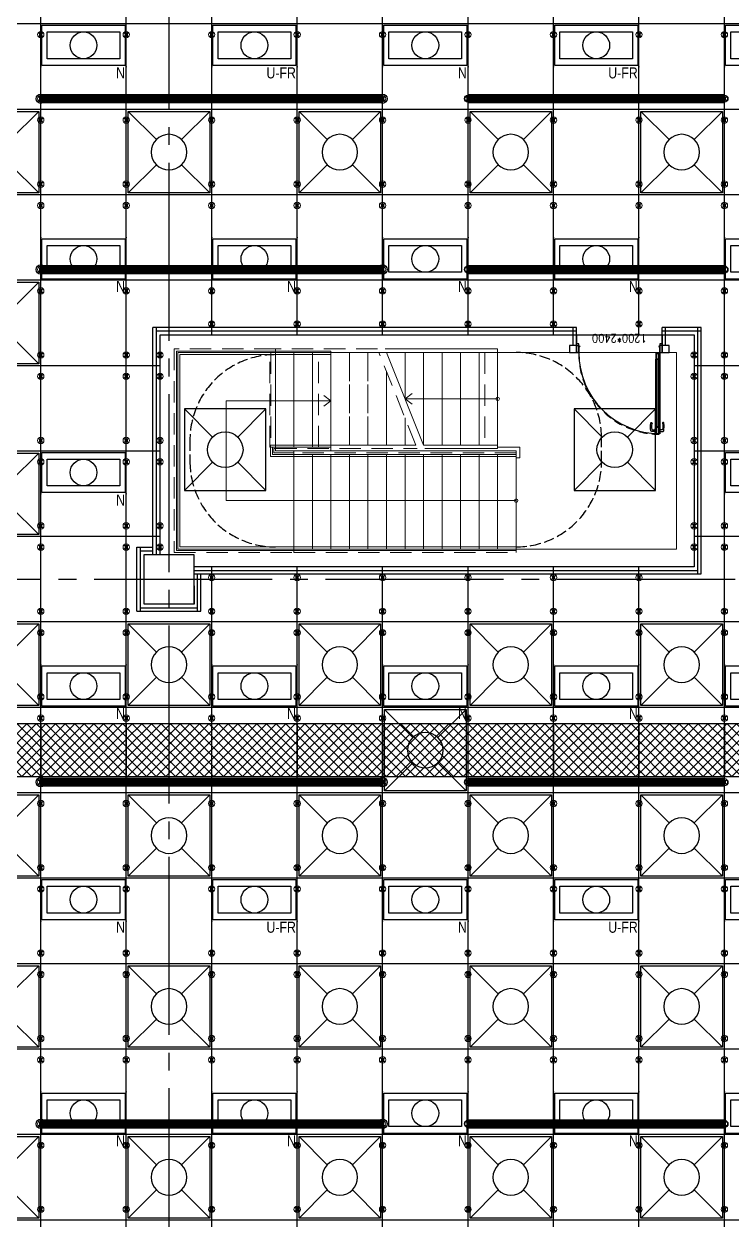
# Model space of a CAD drawing. Extents: x -17313 to 41501, y -1010 to 11880.
# Drawn here: x 15756 to 16751, y 3600 to 5280 of the extents above; entities that cross this region are included whole.
import ezdxf
from ezdxf.enums import TextEntityAlignment as Align

# ---------------------------------------------------------------- set-up
doc = ezdxf.new("R2010")
doc.units = 0
doc.header["$LTSCALE"] = 100
for name, pattern in [('188K-SM-03-F10-ARCH-PA-Y2257103$0$HIDDEN2', [0.1875, 0.125, -0.0625]), ('X-S-FAB-L10$0$COL-CEN-LIN', [3.25, 2.5, -0.25, 0.25, -0.25]), ('X-S-FAB-L10$0$HIDDEN', [0.4, 0.3, -0.1]), ('X-S-FAB-L10$0$JJP_虛線(退縮線、投影線、地下室範圍、非屬本工程、圖面分區)', [0.45, 0.3, -0.15]), ('X-S-FAB-L10$0$虛線', [0.846667, 0.423333, -0.423333])]:
    doc.linetypes.add(name, pattern=pattern)
for name, color, linetype in [('0-xref', 8, 'Continuous'), ('188K-SM-03-F10-ARCH-CEIL-Y2257103$0$K-CEIL-4.2', 8, 'Continuous'), ('188K-SM-03-F10-ARCH-CEIL-Y2257103$0$K-CEIL-4.2-AREA', 8, 'Continuous'), ('188K-SM-03-F10-ARCH-PA-Y2257103$0$K-P1S-4.2-單抗', 53, 'Continuous'), ('188K-SM-03-F10-ARCH-PA-Y2257103$0$K-岩棉 2hr 7.5-單抗', 53, 'Continuous'), ('188K-SM-03-F10-ARCH-PA-Y2257103$0$非YK-K-防火門', 53, 'Continuous'), ('188K-SM-06-F10-ELEC-LIGHT-Y2257103$0$E-LIGHT(W)-N', 253, 'Continuous'), ('188K-SM-06-F10-ELEC-LIGHT-Y2257103$0$E-LIGHT(W)-U FR', 253, 'Continuous'), ('188K-SM-06-F10-HVAC-FFU-Y2257103$0$AC-FFU-HEPA', 254, 'Continuous'), ('188K-SM-06-F10-HVAC-FFU-Y2257103$0$AC-FFU-ULPA', 254, 'Continuous'), ('188K-SM-07-F15-ARCH-CATW-Y2257103$0$K-安全母索', 6, 'Continuous'), ('188K-SM-07-F15-ARCH-CATW-Y2257103$0$K-貓道板-主走道', 171, 'Continuous'), ('X-S-FAB-L10$0$0-DIM-TXT', 8, 'Continuous'), ('X-S-FAB-L10$0$A-STRS', 8, 'Continuous'), ('X-S-FAB-L10$0$A-WALL-IN', 8, 'Continuous'), ('X-S-FAB-L10$0$BLOCK', 8, 'Continuous'), ('X-S-FAB-L10$0$CCL', 8, 'X-S-FAB-L10$0$COL-CEN-LIN'), ('X-S-FAB-L10$0$COL-S', 8, 'Continuous'), ('X-S-FAB-L10$0$DW_Frame', 8, 'Continuous'), ('X-S-FAB-L10$0$HID', 8, 'X-S-FAB-L10$0$HIDDEN'), ('X-S-FAB-L10$0$S-SLAB-SHOW', 8, 'Continuous')]:
    doc.layers.add(name, color=color, linetype=linetype)
doc.layers.add('188K-SM-03-F10-ARCH-CEIL-Y2257103$0$K-吊點-標準', color=8, linetype='Continuous', lineweight=9)
doc.layers.add('188K-SM-06-F10-ELEC-LIGHT-Y2257103$0$Defpoints-CAS', color=253, linetype='Continuous', plot=False)
doc.styles.add('188K-SM-03-F10-ARCH-PA-Y2257103$0$Standard', font='txt.shx', dxfattribs={"bigfont": 'chineset.shx'})
doc.styles.add('188K-SM-06-F10-ELEC-LIGHT-Y2257103$0$Standard', font='arial.ttf')
doc.styles.add('X-S-FAB-L10$0$CHINA', font='simplex.shx', dxfattribs={"width": 0.75, "bigfont": 'chineset.shx'})
doc.styles.add('X-S-FAB-L10$0$Standard', font='', dxfattribs={"width": 0.8})
doc.styles.add('X-S-FAB-L10$0$TG_NOTE_TEXT', font='simplex.shx', dxfattribs={"width": 0.75, "bigfont": 'chineset.shx'})
doc.styles.get('X-S-FAB-L10$0$Standard').set_extended_font_data('Microsoft JhengHei')

# ---------------------------------------------------------------- blocks, each defined once
blk = doc.blocks.new('X-S-FAB-L10$0$FAB2-L05')
at = {"layer": 'X-S-FAB-L10$0$CCL'}
for p, q in [((-10200, 11005), (-10200, 0)), ((-26880, 5220), (1210, 5220))]:
    blk.add_line(p, q, dxfattribs=at)
at = {"layer": 'X-S-FAB-L10$0$COL-S'}
blk.add_lwpolyline([(-10235, 5255), (-10165, 5255), (-10165, 5185), (-10235, 5185)], close=True, dxfattribs=at)
blk = doc.blocks.new('X-S-FAB-L10')
for p, q in [((16532.5, 4843.5), (16532.5, 4818.5)), ((16652.5, 4843.5), (16652.5, 4818.5))]:
    blk.add_line(p, q)
blk.add_lwpolyline([(16649.5, 4818.5), (16649.5, 4704.5), (16645.1, 4704.5), (16645.1, 4818.5)], close=True)
blk.add_arc((16649.5, 4818.5), 114, 180, 270)
at = {"layer": 'X-S-FAB-L10$0$A-STRS', "linetype": 'X-S-FAB-L10$0$JJP_虛線(退縮線、投影線、地下室範圍、非屬本工程、圖面分區)', "lineweight": 0}
for p, q in [((16109.5, 4823.5), (15967.5, 4823.5)), ((15967.5, 4823.5), (15967.5, 4537.5)), ((16252.7, 4823.5), (16109.5, 4823.5)), ((16109.5, 4823.5), (16109.5, 4818.5)), ((16109.5, 4818.5), (16109.5, 4823.5)), ((15972.5, 4542.5), (15972.5, 4818.5)), ((15972.5, 4818.5), (16109.5, 4818.5)), ((15972.5, 4818.5), (15972.5, 4542.5)), ((16109.5, 4818.5), (15972.5, 4818.5)), ((16101.7, 4685.5), (16101.7, 4815.5)), ((16103, 4818.5), (16103, 4688.5)), ((16109.5, 4818.5), (16254.7, 4818.5)), ((16109.5, 4688.5), (16109.5, 4818.5)), ((16109.5, 4688.5), (16109.5, 4818.5)), ((16109.5, 4688.5), (16109.5, 4818.5)), ((16135.5, 4818.5), (16109.5, 4818.5)), ((16109.5, 4818.5), (16109.5, 4688.5)), ((16109.5, 4688.5), (16109.5, 4818.5)), ((16135.5, 4688.5), (16135.5, 4818.5)), ((16161.5, 4818.5), (16135.5, 4818.5)), ((16135.5, 4818.5), (16135.5, 4688.5)), ((16135.5, 4688.5), (16135.5, 4818.5)), ((16161.5, 4688.5), (16161.5, 4818.5)), ((16187.5, 4818.5), (16161.5, 4818.5)), ((16161.5, 4818.5), (16161.5, 4688.5)), ((16161.5, 4688.5), (16161.5, 4818.5)), ((16170.1, 4685.5), (16170.1, 4815.5)), ((16187.5, 4688.5), (16187.5, 4818.5)), ((16213.5, 4818.5), (16187.5, 4818.5)), ((16187.5, 4818.5), (16187.5, 4688.5)), ((16187.5, 4688.5), (16187.5, 4818.5)), ((16213.5, 4688.5), (16213.5, 4818.5)), ((16239.5, 4818.5), (16213.5, 4818.5)), ((16213.5, 4818.5), (16213.5, 4688.5)), ((16213.5, 4688.5), (16213.5, 4818.5)), ((16239.5, 4688.5), (16239.5, 4818.5)), ((16254.7, 4818.5), (16239.5, 4818.5)), ((16239.5, 4818.5), (16239.5, 4688.5)), ((16239.5, 4688.5), (16239.5, 4818.5)), ((16306.7, 4688.5), (16254.7, 4818.5)), ((16403.5, 4818.5), (16403.5, 4688.5)), ((16265.5, 4688.5), (16265.5, 4791.6)), ((16265.5, 4791.6), (16265.5, 4688.5)), ((16265.5, 4688.5), (16265.5, 4791.6)), ((16291.5, 4688.5), (16291.5, 4726.6)), ((16291.5, 4726.6), (16291.5, 4688.5)), ((16291.5, 4688.5), (16291.5, 4726.6)), ((16109.5, 4688.5), (16102.5, 4688.5)), ((16102.5, 4688.5), (16102.5, 4672.5)), ((16102.5, 4672.5), (16102.5, 4688.5)), ((16102.5, 4688.5), (16109.5, 4688.5)), ((16306.7, 4688.5), (16109.5, 4688.5)), ((16109.5, 4688.5), (16109.5, 4683.5)), ((16109.5, 4683.5), (16109.5, 4688.5)), ((16109.5, 4688.5), (16135.5, 4688.5)), ((16135.5, 4688.5), (16161.5, 4688.5)), ((16161.5, 4688.5), (16187.5, 4688.5)), ((16187.5, 4688.5), (16213.5, 4688.5)), ((16213.5, 4688.5), (16239.5, 4688.5)), ((16239.5, 4688.5), (16265.5, 4688.5)), ((16265.5, 4688.5), (16291.5, 4688.5)), ((16291.5, 4688.5), (16306.7, 4688.5)), ((16105.5, 4685.5), (16101.7, 4685.5)), ((16102.5, 4672.5), (16135.5, 4672.5)), ((16135.5, 4672.5), (16102.5, 4672.5)), ((16107.5, 4677.5), (16107.5, 4683.5)), ((16107.5, 4683.5), (16109.5, 4683.5)), ((16135.5, 4677.5), (16107.5, 4677.5)), ((16109.5, 4683.5), (16308.7, 4683.5)), ((16135.5, 4672.5), (16135.5, 4677.5)), ((16447.5, 4677.5), (16135.5, 4677.5)), ((16135.5, 4677.5), (16135.5, 4672.5)), ((16135.5, 4545.5), (16135.5, 4675.5)), ((16135.5, 4672.5), (16447.5, 4672.5)), ((16135.5, 4672.5), (16135.5, 4542.5)), ((16135.5, 4672.5), (16135.5, 4542.5)), ((16135.5, 4672.5), (16135.5, 4542.5)), ((16135.5, 4542.5), (16135.5, 4672.5)), ((16161.5, 4672.5), (16135.5, 4672.5)), ((16135.5, 4672.5), (16135.5, 4542.5)), ((16161.5, 4672.5), (16161.5, 4542.5)), ((16161.5, 4542.5), (16161.5, 4672.5)), ((16161.5, 4672.5), (16161.5, 4542.5)), ((16187.5, 4672.5), (16161.5, 4672.5)), ((16187.5, 4672.5), (16187.5, 4542.5)), ((16187.5, 4542.5), (16187.5, 4672.5)), ((16187.5, 4672.5), (16187.5, 4542.5)), ((16213.5, 4672.5), (16187.5, 4672.5)), ((16213.5, 4672.5), (16213.5, 4542.5)), ((16213.5, 4542.5), (16213.5, 4672.5)), ((16213.5, 4672.5), (16213.5, 4542.5)), ((16239.5, 4672.5), (16213.5, 4672.5)), ((16239.5, 4672.5), (16239.5, 4542.5)), ((16239.5, 4542.5), (16239.5, 4672.5)), ((16239.5, 4672.5), (16239.5, 4542.5)), ((16265.5, 4672.5), (16239.5, 4672.5)), ((16265.5, 4672.5), (16265.5, 4542.5)), ((16265.5, 4542.5), (16265.5, 4672.5)), ((16265.5, 4672.5), (16265.5, 4542.5)), ((16291.5, 4672.5), (16265.5, 4672.5)), ((16291.5, 4672.5), (16291.5, 4542.5)), ((16291.5, 4542.5), (16291.5, 4672.5)), ((16291.5, 4672.5), (16291.5, 4542.5)), ((16317.5, 4672.5), (16291.5, 4672.5)), ((16317.5, 4672.5), (16317.5, 4542.5)), ((16317.5, 4542.5), (16317.5, 4672.5)), ((16317.5, 4672.5), (16317.5, 4542.5)), ((16343.5, 4672.5), (16317.5, 4672.5)), ((16343.5, 4672.5), (16343.5, 4542.5)), ((16343.5, 4542.5), (16343.5, 4672.5)), ((16343.5, 4672.5), (16343.5, 4542.5)), ((16369.5, 4672.5), (16343.5, 4672.5)), ((16369.5, 4672.5), (16369.5, 4542.5)), ((16369.5, 4542.5), (16369.5, 4672.5)), ((16369.5, 4672.5), (16369.5, 4542.5)), ((16395.5, 4672.5), (16369.5, 4672.5)), ((16395.5, 4672.5), (16395.5, 4542.5)), ((16395.5, 4542.5), (16395.5, 4672.5)), ((16395.5, 4672.5), (16395.5, 4542.5)), ((16421.5, 4672.5), (16395.5, 4672.5)), ((16421.5, 4672.5), (16421.5, 4542.5)), ((16421.5, 4542.5), (16421.5, 4672.5)), ((16421.5, 4672.5), (16421.5, 4542.5)), ((16447.5, 4672.5), (16421.5, 4672.5)), ((16447.5, 4672.5), (16447.5, 4677.5)), ((16447.5, 4542.5), (16447.5, 4672.5)), ((15967.5, 4537.5), (16135.5, 4537.5)), ((16135.5, 4542.5), (15972.5, 4542.5)), ((15972.5, 4542.5), (16135.5, 4542.5)), ((16135.5, 4537.5), (16135.5, 4542.5)), ((16447.5, 4542.5), (16135.5, 4542.5)), ((16135.5, 4542.5), (16135.5, 4537.5)), ((16135.5, 4542.5), (16161.5, 4542.5)), ((16135.5, 4537.5), (16447.5, 4537.5)), ((16161.5, 4542.5), (16187.5, 4542.5)), ((16187.5, 4542.5), (16213.5, 4542.5)), ((16213.5, 4542.5), (16239.5, 4542.5)), ((16239.5, 4542.5), (16265.5, 4542.5)), ((16265.5, 4542.5), (16291.5, 4542.5)), ((16291.5, 4542.5), (16317.5, 4542.5)), ((16317.5, 4542.5), (16343.5, 4542.5)), ((16343.5, 4542.5), (16369.5, 4542.5)), ((16369.5, 4542.5), (16395.5, 4542.5)), ((16395.5, 4542.5), (16421.5, 4542.5)), ((16421.5, 4542.5), (16447.5, 4542.5)), ((16447.5, 4537.5), (16447.5, 4542.5))]:
    blk.add_line(p, q, dxfattribs=at)
at = {"layer": 'X-S-FAB-L10$0$A-STRS', "lineweight": 0}
for p, q in [((16421.5, 4823.5), (16263.5, 4823.5)), ((16421.5, 4818.5), (16421.5, 4823.5)), ((15970.5, 4540.5), (15970.5, 4820.5)), ((15970.5, 4820.5), (16109.5, 4820.5)), ((16109.5, 4815.5), (15975.5, 4815.5)), ((15975.5, 4815.5), (15975.5, 4545.5)), ((15975.5, 4545.5), (15975.5, 4815.5)), ((15975.5, 4815.5), (16101.7, 4815.5)), ((15975.5, 4545.5), (15975.5, 4815.5)), ((15975.5, 4815.5), (16109.5, 4815.5)), ((16101.7, 4815.5), (16109.5, 4815.5)), ((16109.5, 4815.5), (16109.5, 4820.5)), ((16109.5, 4820.5), (16187.5, 4820.5)), ((16109.5, 4820.5), (16109.5, 4815.5)), ((16187.5, 4815.5), (16109.5, 4815.5)), ((16109.5, 4815.5), (16187.5, 4815.5)), ((16109.5, 4815.5), (16109.5, 4685.5)), ((16109.5, 4815.5), (16109.5, 4685.5)), ((16109.5, 4815.5), (16109.5, 4685.5)), ((16109.5, 4685.5), (16109.5, 4815.5)), ((16109.5, 4815.5), (16135.5, 4815.5)), ((16109.5, 4815.5), (16109.5, 4685.5)), ((16135.5, 4815.5), (16135.5, 4685.5)), ((16135.5, 4685.5), (16135.5, 4815.5)), ((16135.5, 4815.5), (16161.5, 4815.5)), ((16135.5, 4815.5), (16135.5, 4685.5)), ((16161.5, 4815.5), (16161.5, 4685.5)), ((16161.5, 4685.5), (16161.5, 4815.5)), ((16161.5, 4815.5), (16187.5, 4815.5)), ((16161.5, 4815.5), (16161.5, 4685.5)), ((16187.5, 4820.5), (16187.5, 4815.5)), ((16187.5, 4815.5), (16187.5, 4685.5)), ((16187.5, 4815.5), (16187.5, 4685.5)), ((16265.5, 4818.5), (16421.5, 4818.5)), ((16421.5, 4818.5), (16265.5, 4818.5)), ((16291.5, 4818.5), (16265.5, 4818.5)), ((16317.5, 4688.5), (16265.5, 4818.5)), ((16291.5, 4753.5), (16291.5, 4818.5)), ((16317.5, 4818.5), (16291.5, 4818.5)), ((16291.5, 4818.5), (16291.5, 4753.5)), ((16291.5, 4753.5), (16291.5, 4818.5)), ((16317.5, 4688.5), (16317.5, 4818.5)), ((16343.5, 4818.5), (16317.5, 4818.5)), ((16317.5, 4818.5), (16317.5, 4688.5)), ((16317.5, 4688.5), (16317.5, 4818.5)), ((16343.5, 4688.5), (16343.5, 4818.5)), ((16369.5, 4818.5), (16343.5, 4818.5)), ((16343.5, 4818.5), (16343.5, 4688.5)), ((16343.5, 4688.5), (16343.5, 4818.5)), ((16369.5, 4688.5), (16369.5, 4818.5)), ((16395.5, 4818.5), (16369.5, 4818.5)), ((16369.5, 4818.5), (16369.5, 4688.5)), ((16369.5, 4688.5), (16369.5, 4818.5)), ((16395.5, 4688.5), (16395.5, 4818.5)), ((16421.5, 4818.5), (16395.5, 4818.5)), ((16395.5, 4818.5), (16395.5, 4688.5)), ((16395.5, 4688.5), (16395.5, 4818.5)), ((16421.5, 4688.5), (16421.5, 4818.5)), ((16421.5, 4688.5), (16421.5, 4818.5)), ((16177.5, 4758), (16187.5, 4750.5)), ((16301.5, 4761), (16291.5, 4753.5)), ((16109.5, 4750.5), (16040.5, 4750.5)), ((16040.5, 4750.5), (16040.5, 4610.5)), ((16161.5, 4750.5), (16109.5, 4750.5)), ((16187.5, 4750.5), (16161.5, 4750.5)), ((16187.5, 4750.5), (16177.5, 4743)), ((16395.5, 4753.5), (16291.5, 4753.5)), ((16291.5, 4753.5), (16301.5, 4746)), ((16421.5, 4753.5), (16395.5, 4753.5)), ((16421.5, 4688.5), (16317.5, 4688.5)), ((16317.5, 4688.5), (16421.5, 4688.5)), ((16317.5, 4688.5), (16343.5, 4688.5)), ((16343.5, 4688.5), (16369.5, 4688.5)), ((16369.5, 4688.5), (16395.5, 4688.5)), ((16395.5, 4688.5), (16421.5, 4688.5)), ((16421.5, 4683.5), (16421.5, 4688.5)), ((16105.5, 4675.5), (16105.5, 4685.5)), ((16105.5, 4685.5), (16109.5, 4685.5)), ((16109.5, 4685.5), (16105.5, 4685.5)), ((16105.5, 4685.5), (16105.5, 4675.5)), ((16109.5, 4685.5), (16105.5, 4685.5)), ((16105.5, 4685.5), (16105.5, 4675.5)), ((16135.5, 4675.5), (16105.5, 4675.5)), ((16105.5, 4675.5), (16135.5, 4675.5)), ((16105.5, 4675.5), (16135.5, 4675.5)), ((16109.5, 4680.5), (16109.5, 4685.5)), ((16109.5, 4685.5), (16187.5, 4685.5)), ((16109.5, 4685.5), (16109.5, 4680.5)), ((16187.5, 4685.5), (16109.5, 4685.5)), ((16135.5, 4685.5), (16109.5, 4685.5)), ((16187.5, 4680.5), (16109.5, 4680.5)), ((16109.5, 4680.5), (16110.5, 4680.5)), ((16110.5, 4680.5), (16135.5, 4680.5)), ((16161.5, 4685.5), (16135.5, 4685.5)), ((16135.5, 4680.5), (16135.5, 4675.5)), ((16135.5, 4680.5), (16447.5, 4680.5)), ((16135.5, 4675.5), (16135.5, 4680.5)), ((16447.5, 4675.5), (16135.5, 4675.5)), ((16135.5, 4675.5), (16447.5, 4675.5)), ((16135.5, 4545.5), (16135.5, 4675.5)), ((16135.5, 4545.5), (16135.5, 4675.5)), ((16135.5, 4675.5), (16135.5, 4545.5)), ((16135.5, 4545.5), (16135.5, 4675.5)), ((16135.5, 4675.5), (16161.5, 4675.5)), ((16187.5, 4685.5), (16161.5, 4685.5)), ((16161.5, 4545.5), (16161.5, 4675.5)), ((16161.5, 4675.5), (16161.5, 4545.5)), ((16161.5, 4545.5), (16161.5, 4675.5)), ((16161.5, 4675.5), (16187.5, 4675.5)), ((16187.5, 4685.5), (16187.5, 4680.5)), ((16187.5, 4545.5), (16187.5, 4675.5)), ((16187.5, 4675.5), (16187.5, 4545.5)), ((16187.5, 4545.5), (16187.5, 4675.5)), ((16187.5, 4675.5), (16213.5, 4675.5)), ((16213.5, 4545.5), (16213.5, 4675.5)), ((16213.5, 4675.5), (16213.5, 4545.5)), ((16213.5, 4545.5), (16213.5, 4675.5)), ((16213.5, 4675.5), (16239.5, 4675.5)), ((16239.5, 4545.5), (16239.5, 4675.5)), ((16239.5, 4675.5), (16239.5, 4545.5)), ((16239.5, 4545.5), (16239.5, 4675.5)), ((16239.5, 4675.5), (16265.5, 4675.5)), ((16265.5, 4545.5), (16265.5, 4675.5)), ((16265.5, 4675.5), (16265.5, 4545.5)), ((16265.5, 4545.5), (16265.5, 4675.5)), ((16265.5, 4675.5), (16291.5, 4675.5)), ((16291.5, 4545.5), (16291.5, 4675.5)), ((16291.5, 4675.5), (16291.5, 4545.5)), ((16291.5, 4545.5), (16291.5, 4675.5)), ((16291.5, 4675.5), (16317.5, 4675.5)), ((16317.5, 4545.5), (16317.5, 4675.5)), ((16317.5, 4675.5), (16317.5, 4545.5)), ((16317.5, 4545.5), (16317.5, 4675.5)), ((16317.5, 4675.5), (16343.5, 4675.5)), ((16319.5, 4683.5), (16421.5, 4683.5)), ((16343.5, 4545.5), (16343.5, 4675.5)), ((16343.5, 4675.5), (16343.5, 4545.5)), ((16343.5, 4545.5), (16343.5, 4675.5)), ((16343.5, 4675.5), (16369.5, 4675.5)), ((16369.5, 4545.5), (16369.5, 4675.5)), ((16369.5, 4675.5), (16369.5, 4545.5)), ((16369.5, 4545.5), (16369.5, 4675.5)), ((16369.5, 4675.5), (16395.5, 4675.5)), ((16395.5, 4545.5), (16395.5, 4675.5)), ((16395.5, 4675.5), (16395.5, 4545.5)), ((16395.5, 4545.5), (16395.5, 4675.5)), ((16395.5, 4675.5), (16421.5, 4675.5)), ((16421.5, 4545.5), (16421.5, 4675.5)), ((16421.5, 4675.5), (16421.5, 4545.5)), ((16421.5, 4545.5), (16421.5, 4675.5)), ((16421.5, 4675.5), (16447.5, 4675.5)), ((16447.5, 4680.5), (16447.5, 4675.5)), ((16447.5, 4675.5), (16447.5, 4545.5)), ((16447.5, 4675.5), (16447.5, 4545.5)), ((16040.5, 4610.5), (16135.5, 4610.5)), ((16135.5, 4610.5), (16421.5, 4610.5)), ((16421.5, 4610.5), (16447.5, 4610.5)), ((16135.5, 4540.5), (15970.5, 4540.5)), ((15975.5, 4545.5), (16135.5, 4545.5)), ((16135.5, 4545.5), (15975.5, 4545.5)), ((16135.5, 4545.5), (15975.5, 4545.5)), ((16135.5, 4545.5), (16135.5, 4540.5)), ((16135.5, 4545.5), (16447.5, 4545.5)), ((16135.5, 4540.5), (16135.5, 4545.5)), ((16447.5, 4545.5), (16135.5, 4545.5)), ((16161.5, 4545.5), (16135.5, 4545.5)), ((16447.5, 4540.5), (16135.5, 4540.5)), ((16187.5, 4545.5), (16161.5, 4545.5)), ((16213.5, 4545.5), (16187.5, 4545.5)), ((16239.5, 4545.5), (16213.5, 4545.5)), ((16265.5, 4545.5), (16239.5, 4545.5)), ((16291.5, 4545.5), (16265.5, 4545.5)), ((16317.5, 4545.5), (16291.5, 4545.5)), ((16343.5, 4545.5), (16317.5, 4545.5)), ((16369.5, 4545.5), (16343.5, 4545.5)), ((16395.5, 4545.5), (16369.5, 4545.5)), ((16421.5, 4545.5), (16395.5, 4545.5)), ((16447.5, 4545.5), (16421.5, 4545.5)), ((16447.5, 4545.5), (16447.5, 4540.5))]:
    blk.add_line(p, q, dxfattribs=at)
at = {"layer": 'X-S-FAB-L10$0$A-STRS', "linetype": 'X-S-FAB-L10$0$虛線', "lineweight": 0}
for p, q in [((15972.5, 4818.5), (15972.5, 4542.5)), ((16103, 4818.5), (15972.5, 4818.5)), ((16109.5, 4818.5), (16103, 4818.5)), ((16254.7, 4818.5), (16109.5, 4818.5)), ((16102.5, 4672.5), (16102.5, 4688.5)), ((16102.5, 4688.5), (16103, 4688.5)), ((16103, 4688.5), (16109.5, 4688.5)), ((16109.5, 4688.5), (16306.7, 4688.5)), ((16135.5, 4672.5), (16102.5, 4672.5)), ((16447.5, 4672.5), (16135.5, 4672.5)), ((16447.5, 4542.5), (16447.5, 4672.5)), ((15972.5, 4542.5), (16135.5, 4542.5)), ((16135.5, 4542.5), (16447.5, 4542.5))]:
    blk.add_line(p, q, dxfattribs=at)
at = {"layer": 'X-S-FAB-L10$0$A-STRS', "lineweight": 0, "flags": 128}
for points in [[(16421.5, 4756, 1), (16421.5, 4751, 1)], [(16447.5, 4608, -1), (16447.5, 4613, -1)]]:
    blk.add_lwpolyline(points, format="xyb", close=True, dxfattribs=at)
at = {"layer": 'X-S-FAB-L10$0$A-WALL-IN', "lineweight": 0}
for p, q in [((15947.5, 4843.5), (15947.5, 4818.5)), ((16532.5, 4843.5), (15947.5, 4843.5)), ((16672.5, 4843.5), (16652.5, 4843.5)), ((15972.5, 4818.5), (16532.5, 4818.5)), ((16652.5, 4818.5), (16672.5, 4818.5))]:
    blk.add_line(p, q, dxfattribs=at)
at = {"layer": 'X-S-FAB-L10$0$A-WALL-IN', "lineweight": 0, "flags": 128}
for points in [[(16697.5, 4843.5), (16672.5, 4843.5)], [(16697.5, 4542.5), (16697.5, 4843.5)], [(15947.5, 4818.5), (15947.5, 4542.5)], [(15972.5, 4542.5), (15972.5, 4818.5)], [(16672.5, 4818.5), (16672.5, 4542.5)], [(15947.5, 4535), (15947.5, 4542.5)], [(16672.5, 4542.5), (15972.5, 4542.5)], [(16697.5, 4517.5), (16697.5, 4542.5)], [(15995, 4517.5), (16697.5, 4517.5)]]:
    blk.add_lwpolyline(points, dxfattribs=at)
at = {"layer": 'X-S-FAB-L10$0$COL-S'}
for p, q in [((15925, 4535), (15995, 4535)), ((15925, 4465), (15925, 4535)), ((15995, 4535), (15995, 4465)), ((15995, 4465), (15925, 4465))]:
    blk.add_line(p, q, dxfattribs=at)
at = {"layer": 'X-S-FAB-L10$0$DW_Frame'}
for points in [[(16532.5, 4818.5), (16535.5, 4818.5), (16535.5, 4830.5), (16532.5, 4830.5)], [(16652.5, 4830.5), (16649.5, 4830.5), (16649.5, 4818.5), (16652.5, 4818.5)]]:
    blk.add_lwpolyline(points, dxfattribs=at)
at = {"layer": 'X-S-FAB-L10$0$HID', "ltscale": 0.5}
for p, q in [((15989.5, 4695.5), (15989.5, 4665.5)), ((16567.5, 4665.5), (16567.5, 4698.5))]:
    blk.add_line(p, q, dxfattribs=at)
for centre, start, end in [((16109.5, 4695.5), 90, 180), ((16447.5, 4698.5), 0, 90), ((16109.5, 4665.5), 180, 270), ((16447.5, 4665.5), 270, 0)]:
    blk.add_arc(centre, 120, start, end, dxfattribs=at)
at = {"layer": 'X-S-FAB-L10$0$S-SLAB-SHOW', "lineweight": 0, "flags": 128}
blk.add_lwpolyline([(16421.5, 4685.5), (16452.5, 4685.5), (16452.5, 4670.5), (16447.5, 4670.5), (16447.5, 4542.5), (16672.5, 4542.5), (16672.5, 4818.5), (16421.5, 4818.5)], close=True, dxfattribs=at)
blk.add_lwpolyline([(16421.5, 4685.5), (16452.5, 4685.5), (16452.5, 4670.5), (16447.5, 4670.5), (16447.5, 4542.5), (16672.5, 4542.5), (16672.5, 4818.5), (16421.5, 4818.5)], close=True, dxfattribs=at)
at = {"layer": 'X-S-FAB-L10$0$BLOCK'}
blk.add_blockref('X-S-FAB-L10$0$FAB2-L05', (26160, -720), dxfattribs=at)
at = {"style": 'X-S-FAB-L10$0$TG_NOTE_TEXT', "width": 0.5, "flags": 1}
for p in [(7463.3, 9020), (18268.3, 8649), (11197.8, 4800.2), (16485.8, 4800.2), (25420.3, 2635), (13360, 320, 0), (7463.3, -33.3)]:
    blk.add_attdef('WH', text='', height=20, dxfattribs=at).set_placement(p, align=Align.BOTTOM_LEFT)
at = {"width": 0.5}
for style, p in [('X-S-FAB-L10$0$TG_NOTE_TEXT', (7585, 9020)), ('X-S-FAB-L10$0$TG_NOTE_TEXT', (18390, 8649)), ('X-S-FAB-L10$0$TG_NOTE_TEXT', (11117.5, 4813.5)), ('X-S-FAB-L10$0$TG_NOTE_TEXT', (16607.5, 4813.5)), ('X-S-FAB-L10$0$TG_NOTE_TEXT', (25350, 2635)), ('X-S-FAB-L10$0$Standard', (13129.4, 325, 0)), ('X-S-FAB-L10$0$TG_NOTE_TEXT', (7585, -20))]:
    blk.add_attdef('DESC', text='', height=10, dxfattribs=dict(at, style=style)).set_placement(p, align=Align.BOTTOM_LEFT)
for tag, style, p in [('TYPE', 'X-S-FAB-L10$0$TG_NOTE_TEXT', (7619.3, 9020)), ('NO', 'X-S-FAB-L10$0$TG_NOTE_TEXT', (7650.1, 9020)), ('TYPE', 'X-S-FAB-L10$0$TG_NOTE_TEXT', (18424.2, 8649)), ('NO', 'X-S-FAB-L10$0$TG_NOTE_TEXT', (18455, 8649)), ('NO', 'X-S-FAB-L10$0$TG_NOTE_TEXT', (11088.6, 4813.5)), ('TYPE', 'X-S-FAB-L10$0$TG_NOTE_TEXT', (11151.8, 4813.5)), ('TYPE', 'X-S-FAB-L10$0$TG_NOTE_TEXT', (16641.8, 4813.5)), ('NO', 'X-S-FAB-L10$0$TG_NOTE_TEXT', (16672.6, 4813.5)), ('NO', 'X-S-FAB-L10$0$TG_NOTE_TEXT', (25313, 2635)), ('TYPE', 'X-S-FAB-L10$0$TG_NOTE_TEXT', (25350, 2635)), ('NO', 'X-S-FAB-L10$0$Standard', (13100, 320, 0)), ('TYPE', 'X-S-FAB-L10$0$Standard', (13129.4, 320, 0)), ('TYPE', 'X-S-FAB-L10$0$TG_NOTE_TEXT', (7619.3, -20)), ('NO', 'X-S-FAB-L10$0$TG_NOTE_TEXT', (7650.1, -20))]:
    blk.add_attdef(tag, text='', height=10, dxfattribs=dict(at, style=style)).set_placement(p, align=Align.BOTTOM_RIGHT)
for rotation, style, p in [(180, 'X-S-FAB-L10$0$Standard', (317.6, 7480)), (180, 'X-S-FAB-L10$0$Standard', (1217.6, 7480)), (90, 'X-S-FAB-L10$0$TG_NOTE_TEXT', (24310, 3647.5)), (270, 'X-S-FAB-L10$0$TG_NOTE_TEXT', (17080, 1605))]:
    blk.add_attdef('DESC', text='', height=10, rotation=rotation, dxfattribs=dict(at, style=style)).set_placement(p, align=Align.BOTTOM_LEFT)
for tag, rotation, style, p in [('TYPE', 180, 'X-S-FAB-L10$0$Standard', (317.6, 7480)), ('NO', 180, 'X-S-FAB-L10$0$Standard', (347, 7480)), ('TYPE', 180, 'X-S-FAB-L10$0$Standard', (1217.6, 7480)), ('NO', 180, 'X-S-FAB-L10$0$Standard', (1247, 7480)), ('TYPE', 90, 'X-S-FAB-L10$0$TG_NOTE_TEXT', (24310, 3647.5)), ('NO', 90, 'X-S-FAB-L10$0$TG_NOTE_TEXT', (24310, 3610.5)), ('TYPE', 270, 'X-S-FAB-L10$0$TG_NOTE_TEXT', (17080, 1605)), ('NO', 270, 'X-S-FAB-L10$0$TG_NOTE_TEXT', (17080, 1573))]:
    blk.add_attdef(tag, text='', height=10, rotation=rotation, dxfattribs=dict(at, style=style)).set_placement(p, align=Align.BOTTOM_RIGHT)
at = {"style": 'X-S-FAB-L10$0$TG_NOTE_TEXT', "width": 0.5, "flags": 1}
for rotation, p in [(180, (43, 7480)), (180, (943, 7480)), (90, (24310, 3717.8)), (270, (17080, 1711.7))]:
    blk.add_attdef('WH', text='', height=20, rotation=rotation, dxfattribs=at).set_placement(p, align=Align.BOTTOM_LEFT)
at = {"layer": 'X-S-FAB-L10$0$0-DIM-TXT', "style": 'X-S-FAB-L10$0$CHINA', "width": 0.75}
for p in [(667.4, 7855.1, -2689.4), (22627.4, 6728.8), (25644.7, 6728.8), (24778.8, 5569.1), (1118.3, 4980), (417.8, 4594.6), (23874.8, 4355), (22927.4, 4330.1), (23749.9, 3901.4), (417.8, 3765.2), (1118.3, 3730), (417.8, 3115.8), (536.9, 2227.8), (16909, 1782.7), (888.4, 880.5), (16977.4, 750), (18878.8, 750), (25641.2, 553.2), (21364, 526.9)]:
    blk.add_attdef('HIG', text='', height=80, dxfattribs=at).set_placement(p, align=Align.MIDDLE_LEFT)
blk = doc.blocks.new('188K-SM-03-F10-ARCH-CEIL-Y2257103$0$A$C2CA95053')
h = blk.add_hatch(color=256)
edge = h.paths.add_edge_path()
edge.add_arc((0, 0), 0.5, 0, 360)
for p, q in [((3.2, 3.2), (-3.2, -3.2)), ((3.2, -3.2), (-3.2, 3.2))]:
    blk.add_line(p, q)
blk.add_lwpolyline([(-1.6, 2.5), (-1.6, -2.5), (1.6, -2.5), (1.6, 2.5)], close=True)
for radius in [4.5, 0.5]:
    blk.add_circle((0, 0), radius)
blk = doc.blocks.new('188K-SM-03-F10-ARCH-CEIL-Y2257103$0$天花板吊點-附調整片 - 3_8_螺桿吊架 100 mm 高調整片-V1-1FL')
blk.add_blockref('188K-SM-03-F10-ARCH-CEIL-Y2257103$0$A$C2CA95053', (0, 0))
blk = doc.blocks.new('188K-SM-03-F10-ARCH-CEIL-Y2257103')
at = {"layer": '188K-SM-03-F10-ARCH-CEIL-Y2257103$0$K-CEIL-4.2'}
for p, q in [((15780, 312.7), (15780, 8632.2)), ((15900, 312.7), (15900, 8632.2)), ((16020, 4843.5), (16020, 8632.2)), ((16140, 4843.5), (16140, 8632.2)), ((16260, 4843.5), (16260, 8632.2)), ((16380, 4843.5), (16380, 8632.2)), ((16500, 4843.5), (16500, 8632.2)), ((16620, 4843.5), (16620, 8632.2)), ((16740, 312.7), (16740, 8632.2)), ((23572.2, 5280), (1847.7, 5280)), ((23572.2, 5160), (1847.7, 5160)), ((23572.2, 5040), (1847.7, 5040)), ((23502.2, 4920), (1847.7, 4920)), ((15947.5, 4800), (11777.5, 4800)), ((23502.2, 4800), (16697.5, 4800)), ((15947.5, 4680), (11777.5, 4680)), ((23502.2, 4680), (16697.5, 4680)), ((15947.5, 4560), (11777.5, 4560)), ((23502.2, 4560), (16697.5, 4560)), ((16020, 312.7), (16020, 4517.5)), ((16140, 312.7), (16140, 4517.5)), ((16260, 312.7), (16260, 4517.5)), ((16380, 312.7), (16380, 4517.5)), ((16500, 312.7), (16500, 4517.5)), ((16620, 312.7), (16620, 4517.5)), ((23467.2, 4440), (1847.7, 4440)), ((23467.2, 4320), (1847.7, 4320)), ((23467.2, 4200), (1847.7, 4200)), ((23467.2, 4080), (1847.7, 4080)), ((23467.2, 3960), (1847.7, 3960)), ((23467.2, 3840), (1847.7, 3840)), ((23467.2, 3720), (1847.7, 3720)), ((23467.2, 3600), (1847.7, 3600))]:
    blk.add_line(p, q, dxfattribs=at)
at = {"layer": '188K-SM-03-F10-ARCH-CEIL-Y2257103$0$K-CEIL-4.2-AREA'}
blk.add_lwpolyline([(15947.5, 4843.5), (16697.5, 4843.5), (16697.5, 4517.5), (15995, 4517.5), (15995.2, 4465), (15925, 4465), (15925, 4535), (15947.5, 4535)], close=True, dxfattribs=at)
at = {"layer": '188K-SM-03-F10-ARCH-CEIL-Y2257103$0$K-吊點-標準', "color": 170, "lineweight": 18, "rotation": 179.9999999999997}
for p in [(15780, 5265), (15900, 5265), (16020, 5265), (16140, 5265), (16260, 5265), (16380, 5265), (16500, 5265), (16620, 5265), (16740, 5265), (15780, 5175), (15900, 5175), (16020, 5175), (16140, 5175), (16260, 5175), (16380, 5175), (16500, 5175), (16620, 5175), (16740, 5175), (15780, 5145), (15900, 5145), (16020, 5145), (16140, 5145), (16260, 5145), (16380, 5145), (16500, 5145), (16620, 5145), (16740, 5145), (15780, 5055), (15900, 5055), (16020, 5055), (16140, 5055), (16260, 5055), (16380, 5055), (16500, 5055), (16620, 5055), (16740, 5055), (15780, 5025), (15900, 5025), (16020, 5025), (16140, 5025), (16260, 5025), (16380, 5025), (16500, 5025), (16620, 5025), (16740, 5025), (15780, 4935), (15900, 4935), (16020, 4935), (16140, 4935), (16260, 4935), (16380, 4935), (16500, 4935), (16620, 4935), (16740, 4935), (15780, 4905), (15900, 4905), (16020, 4905), (16140, 4905), (16260, 4905), (16380, 4905), (16500, 4905), (16620, 4905), (16740, 4905), (16020, 4858.5), (16140, 4858.5), (16260, 4858.5), (16380, 4858.5), (16500, 4858.5), (16620, 4858.5), (15780, 4815), (15900, 4815), (15947.5, 4815), (16697.5, 4815), (16740, 4815), (15780, 4785), (15900, 4785), (15947.5, 4785), (16697.5, 4785), (16740, 4785), (15780, 4695), (15900, 4695), (15947.5, 4695), (16697.5, 4695), (16740, 4695), (15780, 4665), (15900, 4665), (15947.5, 4665), (16697.5, 4665), (16740, 4665), (15780, 4575), (15900, 4575), (15947.5, 4575), (16697.5, 4575), (16740, 4575), (15780, 4545), (15900, 4545), (15947.5, 4545), (16697.5, 4545), (16740, 4545), (16020, 4502.5), (16140, 4502.5), (16260, 4502.5), (16380, 4502.5), (16500, 4502.5), (16620, 4502.5), (15780, 4455), (15900, 4455), (16020, 4455), (16140, 4455), (16260, 4455), (16380, 4455), (16500, 4455), (16620, 4455), (16740, 4455), (15780, 4425), (15900, 4425), (16020, 4425), (16140, 4425), (16260, 4425), (16380, 4425), (16500, 4425), (16620, 4425), (16740, 4425), (15780, 4335), (15900, 4335), (16020, 4335), (16140, 4335), (16260, 4335), (16380, 4335), (16500, 4335), (16620, 4335), (16740, 4335), (15780, 4305), (15900, 4305), (16020, 4305), (16140, 4305), (16260, 4305), (16380, 4305), (16500, 4305), (16620, 4305), (16740, 4305), (15780, 4215), (15900, 4215), (16020, 4215), (16140, 4215), (16260, 4215), (16380, 4215), (16500, 4215), (16620, 4215), (16740, 4215), (15780, 4185), (15900, 4185), (16020, 4185), (16140, 4185), (16260, 4185), (16380, 4185), (16500, 4185), (16620, 4185), (16740, 4185), (15780, 4095), (15900, 4095), (16020, 4095), (16140, 4095), (16260, 4095), (16380, 4095), (16500, 4095), (16620, 4095), (16740, 4095), (15780, 4065), (15900, 4065), (16020, 4065), (16140, 4065), (16260, 4065), (16380, 4065), (16500, 4065), (16620, 4065), (16740, 4065), (15780, 3975), (15900, 3975), (16020, 3975), (16140, 3975), (16260, 3975), (16380, 3975), (16500, 3975), (16620, 3975), (16740, 3975), (15780, 3945), (15900, 3945), (16020, 3945), (16140, 3945), (16260, 3945), (16380, 3945), (16500, 3945), (16620, 3945), (16740, 3945), (15780, 3855), (15900, 3855), (16020, 3855), (16140, 3855), (16260, 3855), (16380, 3855), (16500, 3855), (16620, 3855), (16740, 3855), (15780, 3825), (15900, 3825), (16020, 3825), (16140, 3825), (16260, 3825), (16380, 3825), (16500, 3825), (16620, 3825), (16740, 3825), (15780, 3735), (15900, 3735), (16020, 3735), (16140, 3735), (16260, 3735), (16380, 3735), (16500, 3735), (16620, 3735), (16740, 3735), (15780, 3705), (15900, 3705), (16020, 3705), (16140, 3705), (16260, 3705), (16380, 3705), (16500, 3705), (16620, 3705), (16740, 3705), (15780, 3615), (15900, 3615), (16020, 3615), (16140, 3615), (16260, 3615), (16380, 3615), (16500, 3615), (16620, 3615), (16740, 3615)]:
    blk.add_blockref('188K-SM-03-F10-ARCH-CEIL-Y2257103$0$天花板吊點-附調整片 - 3_8_螺桿吊架 100 mm 高調整片-V1-1FL', p, dxfattribs=at)
blk = doc.blocks.new('188K-SM-06-F10-HVAC-FFU-Y2257103$0$H-FU-U-12x12')
for p, q in [((423, 777), (28, 1172)), ((777, 777), (1172, 1172)), ((28, 28), (423, 423)), ((1172, 28), (777, 423))]:
    blk.add_line(p, q)
blk.add_lwpolyline([(1172, 28), (1172, 1172), (28, 1172), (28, 28)], close=True)
blk.add_circle((600, 600), 250)
blk = doc.blocks.new('188K-SM-06-F10-HVAC-FFU-Y2257103')
at = {"layer": '188K-SM-06-F10-HVAC-FFU-Y2257103$0$AC-FFU-HEPA', "xscale": 0.09999999999999432, "yscale": 0.09999999999999432, "zscale": 0.09999999999999432}
for p in [(15979, 4622), (16526, 4622)]:
    blk.add_blockref('188K-SM-06-F10-HVAC-FFU-Y2257103$0$H-FU-U-12x12', p, dxfattribs=at)
at = {"layer": '188K-SM-06-F10-HVAC-FFU-Y2257103$0$AC-FFU-ULPA', "xscale": -0.09999999999999432, "yscale": 0.09999999999999432, "zscale": 0.09999999999999432}
for p in [(15780, 5040), (16020, 5040), (16260, 5040), (16500, 5040), (16740, 5040), (15780, 4800), (15780, 4560), (15780, 4320), (16020, 4320), (16260, 4320), (16500, 4320), (16740, 4320), (16380, 4200), (15780, 4080), (16020, 4080), (16260, 4080), (16500, 4080), (16740, 4080), (15780, 3840), (16020, 3840), (16260, 3840), (16500, 3840), (16740, 3840), (15780, 3600), (16020, 3600), (16260, 3600), (16500, 3600), (16740, 3600)]:
    blk.add_blockref('188K-SM-06-F10-HVAC-FFU-Y2257103$0$H-FU-U-12x12', p, dxfattribs=at)
blk = doc.blocks.new('*U267')
for points in [[(-58.3, -28.3), (-58.3, 28.3), (58.3, 28.3), (58.3, -28.3)], [(-51, -18.8), (-51, 18.8), (51, 18.8), (51, -18.8)]]:
    blk.add_lwpolyline(points, close=True)
blk.add_circle((0, 0), 18.8)
at = {"layer": '188K-SM-06-F10-ELEC-LIGHT-Y2257103$0$Defpoints-CAS'}
for p in [(-60, 30), (60, 30), (-60, -30), (60, -30)]:
    blk.add_point(p, dxfattribs=at)
at = {"style": '188K-SM-06-F10-ELEC-LIGHT-Y2257103$0$Standard', "width": 0.8}
blk.add_text('N', height=15.5, dxfattribs=at).set_placement((58.3, -38.7), align=Align.MIDDLE_RIGHT)
blk = doc.blocks.new('*U497')
at = {"layer": '188K-SM-06-F10-ELEC-LIGHT-Y2257103$0$E-LIGHT(W)-N'}
blk.add_blockref('*U267', (0, 8.3), dxfattribs=at)
blk = doc.blocks.new('*U496')
at = {"color": 0, "linetype": 'ByBlock', "lineweight": -2, "transparency": 16777216}
for p in [(720, 0), (960, 0), (1200, 0), (1440, 0), (1680, 0)]:
    blk.add_blockref('*U497', p, dxfattribs=at)
blk = doc.blocks.new('*U499')
at = {"layer": '188K-SM-06-F10-ELEC-LIGHT-Y2257103$0$E-LIGHT(W)-N'}
blk.add_blockref('*U267', (0, 8.3), dxfattribs=at)
blk = doc.blocks.new('*U498')
at = {"color": 0, "linetype": 'ByBlock', "lineweight": -2, "transparency": 16777216}
for p in [(720, 0), (960, 0), (1200, 0), (1440, 0), (1680, 0)]:
    blk.add_blockref('*U499', p, dxfattribs=at)
blk = doc.blocks.new('*U258')
for points in [[(-58.3, -28.3), (-58.3, 28.3), (58.3, 28.3), (58.3, -28.3)], [(-51, -18.8), (-51, 18.8), (51, 18.8), (51, -18.8)]]:
    blk.add_lwpolyline(points, close=True)
blk.add_circle((0, 0), 18.8)
at = {"layer": '188K-SM-06-F10-ELEC-LIGHT-Y2257103$0$Defpoints-CAS'}
for p in [(-60, 30), (60, 30), (-60, -30), (60, -30)]:
    blk.add_point(p, dxfattribs=at)
at = {"style": '188K-SM-06-F10-ELEC-LIGHT-Y2257103$0$Standard', "width": 0.8}
blk.add_text('U-FR', height=15.53, dxfattribs=at).set_placement((58.3, -38.7), align=Align.MIDDLE_RIGHT)
blk = doc.blocks.new('*U439')
at = {"layer": '188K-SM-06-F10-ELEC-LIGHT-Y2257103$0$E-LIGHT(W)-U FR'}
blk.add_blockref('*U258', (0, 8.3), dxfattribs=at)
blk = doc.blocks.new('*U438')
at = {"color": 0, "linetype": 'ByBlock', "lineweight": -2, "transparency": 16777216}
for p in [(960, 0), (1440, 0)]:
    blk.add_blockref('*U439', p, dxfattribs=at)
blk = doc.blocks.new('*U441')
at = {"layer": '188K-SM-06-F10-ELEC-LIGHT-Y2257103$0$E-LIGHT(W)-N'}
blk.add_blockref('*U267', (0, 8.3), dxfattribs=at)
blk = doc.blocks.new('*U440')
at = {"color": 0, "linetype": 'ByBlock', "lineweight": -2, "transparency": 16777216}
for p in [(480, 0), (960, 0), (1440, 0)]:
    blk.add_blockref('*U441', p, dxfattribs=at)
blk = doc.blocks.new('*U443')
at = {"layer": '188K-SM-06-F10-ELEC-LIGHT-Y2257103$0$E-LIGHT(W)-N'}
blk.add_blockref('*U267', (0, 8.3), dxfattribs=at)
blk = doc.blocks.new('*U442')
at = {"color": 0, "linetype": 'ByBlock', "lineweight": -2, "transparency": 16777216}
for p in [(720, 0), (960, 0), (1200, 0), (1440, 0), (1680, 0)]:
    blk.add_blockref('*U443', p, dxfattribs=at)
blk = doc.blocks.new('188K-SM-06-F10-ELEC-LIGHT-Y2257103')
for name, p in [('*U496', (15120, 4941.7)), ('*U498', (15120, 4341.7)), ('*U438', (15120, 4041.7)), ('*U440', (15360, 4041.7)), ('*U442', (15120, 3741.7))]:
    blk.add_blockref(name, p)
at = {"layer": '188K-SM-06-F10-ELEC-LIGHT-Y2257103$0$E-LIGHT(W)-N'}
for p in [(15840, 5250), (16320, 5250), (16800, 5250), (15840, 4650), (16800, 4650)]:
    blk.add_blockref('*U267', p, dxfattribs=at)
at = {"layer": '188K-SM-06-F10-ELEC-LIGHT-Y2257103$0$E-LIGHT(W)-U FR'}
for p in [(16080, 5250), (16560, 5250)]:
    blk.add_blockref('*U258', p, dxfattribs=at)
blk = doc.blocks.new('188K-SM-03-F10-ARCH-PA-Y2257103$0$F14P8-SM-03-FB1-ARCH-PA(B)-Y2210902$0$18P2-XFDP40$0$GAD2205')
blk.add_lwpolyline([(0, 1), (0, 1), (-18, 1, -0.414214), (-18, 2), (-18, 3, -0.414214), (-18, 3), (-14, 3, 0.414214), (-13, 4), (-13, 4, 0.414214), (-14, 4), (-18, 4, -0.414214), (-18, 5), (-18, 12, -0.414214), (-18, 12), (-18, 12, 0.414214), (-18, 12), (-18, 14, 0.72636), (-19, 14), (-19, 13, 0.158507), (-19, 13), (-19, 0, 0.414214), (-19, 0), (19, 0, 0.414214), (19, 0), (19, 13, 0.158507), (19, 13), (19, 14, 0.72636), (18, 14), (18, 12, 0.414214), (18, 12, -0.414214), (18, 12), (18, 5, -0.414214), (18, 4), (14, 4, 0.414214), (13, 4), (13, 4, 0.414214), (14, 3), (18, 3, -0.414214), (18, 3), (18, 2, -0.414214), (18, 1), (0, 1)], format="xyb", close=True)
blk = doc.blocks.new('188K-SM-03-F10-ARCH-PA-Y2257103$0$(FS1-4)1hr單開防火門-1200x2400')
for p, q in [((8.8, 117.1, 0), (9.6, 117.1, 0)), ((8.8, 112.2, 0), (8.8, 117.1, 0)), ((9.6, 112.2, 0), (8.8, 112.2, 0)), ((9.6, 117.1, 0), (9.6, 112.2, 0)), ((9.6, 115.7, 0), (13.6, 115.7, 0)), ((13.5, 113.5, 0), (9.6, 113.5, 0)), ((13.6, 115.7, 0), (15, 115.7, 0)), ((0, 4.5), (0, -4.5)), ((2.8, 5), (0.5, 5)), ((3, -3.2), (3, 4.8)), ((117, -3.2), (117, 4.8)), ((117.2, 5), (119.5, 5)), ((120, 4.5), (120, -4.5)), ((0.5, -5), (2.8, -5)), ((2.8, -5), (4.4, -4)), ((3.8, -3.2), (3, -3.2)), ((3.6, -3.5), (3.6, -3.3)), ((3.6, -3.3), (3.8, -3.3)), ((4.4, -3.5), (3.6, -3.5)), ((4.4, -3.2), (4.2, -3.2)), ((4.2, -3.3), (4.4, -3.3)), ((4.4, -3.3), (4.4, -3.5)), ((4.5, -3.7), (4.5, -3.3)), ((115.5, -3.7), (115.5, -3.3)), ((115.6, -3.2), (115.8, -3.2)), ((115.6, -3.3), (115.6, -3.5)), ((115.8, -3.3), (115.6, -3.3)), ((115.6, -3.5), (116.4, -3.5)), ((117.2, -5), (115.6, -4)), ((116.2, -3.2), (117, -3.2)), ((116.4, -3.3), (116.2, -3.3)), ((116.4, -3.5), (116.4, -3.3)), ((119.5, -5), (117.2, -5))]:
    blk.add_line(p, q)
at = {"ltscale": 5}
for points in [[(8.8, 109.6), (8.8, 119.7), (4.8, 119.7), (4.8, 109.6)], [(5, 109.2), (5, 14.8), (5, 14.8), (5, 109.2)], [(8.6, 14.8), (8.5, 14.8), (8.5, 109.2), (8.6, 109.2)], [(8.8, 6.1), (8.8, 14.4), (4.8, 14.4), (4.8, 6.1)]]:
    blk.add_lwpolyline(points, close=True, dxfattribs=at)
at = {"elevation": 0}
blk.add_lwpolyline([(4, 115.7), (0, 115.7), (-1.4, 115.7, 0.327495), (-2.2, 115, 0.089847), (-2.4, 104.3, 1.144881), (-0.5, 104.7, -0.137079), (-0.5, 113, -0.349357), (0, 113.5), (4, 113.5)], format="xyb", dxfattribs=at)
for points in [[(4.8, 112.2), (4.8, 117.1), (4, 117.1), (4, 112.2)], [(-10, -5), (0, -5), (0, 5), (-10, 5)], [(120, -5), (130, -5), (130, 5), (120, 5)]]:
    blk.add_lwpolyline(points, close=True)
at = {"ltscale": 5}
blk.add_lwpolyline([(4.8, 109.7), (4.8, 108.4, 0.158507), (4.9, 108.4), (4.9, 108.3, 0.72636), (5, 108.3), (5, 108.5, 0.414214), (5, 108.5, -0.414214), (4.9, 108.5), (4.9, 109.2, -0.414214), (5, 109.2), (5.4, 109.2, 0.414214), (5.4, 109.3), (5.4, 109.3, 0.414214), (5.4, 109.3), (5, 109.3, -0.414214), (4.9, 109.4), (4.9, 109.5, -0.414214), (5, 109.6), (6.8, 109.6), (6.8, 109.6), (6.8, 109.6), (8.6, 109.6, -0.414214), (8.6, 109.5), (8.6, 109.4, -0.414214), (8.6, 109.3), (8.2, 109.3, 0.414214), (8.1, 109.3), (8.1, 109.3, 0.414214), (8.2, 109.2), (8.6, 109.2, -0.414214), (8.6, 109.2), (8.6, 108.5, -0.414214), (8.6, 108.5), (8.6, 108.5, 0.414214), (8.6, 108.5), (8.6, 108.3, 0.72636), (8.6, 108.3), (8.7, 108.4, 0.158507), (8.7, 108.4), (8.7, 109.7, 0.414214), (8.7, 109.7), (4.9, 109.7, 0.414214)], format="xyb", close=True, dxfattribs=at)
at = {"ltscale": 500}
for points in [[(3.2, -2.4), (3.2, 5.6), (3, 5.6), (3, -2.4)], [(8.5, 6.6), (4, 6.6), (4, 6.3), (8.5, 6.3)]]:
    blk.add_lwpolyline(points, close=True, dxfattribs=at)
at = {"linetype": '188K-SM-03-F10-ARCH-PA-Y2257103$0$HIDDEN2'}
blk.add_arc((3.4, 6.1), 113.7, 359.4256, 87.3094, dxfattribs=at)
at = {"extrusion": (0, 0, -1)}
for centre, major_axis, start_param, end_param in [((13.5, 113, 0), (-0.417, 0.417), 0.901482, 2.245889), ((15, 104.3, 0), (0.707, 0.707), 0.872811, 4.284184), ((-0.8, 108.9, 0), (10.9, 10.9), 0.51383, 1.058752), ((14.9, 114.8, 0), (-0.624, 0.624), 0.866962, 2.13291), ((-13.8, 109, 0), (21.3, 21.3), 0.585307, 0.943734)]:
    blk.add_ellipse(centre, major_axis=major_axis, ratio=1, start_param=start_param, end_param=end_param, dxfattribs=at)
for centre, major_axis, start_param, end_param in [((0.5, 4.5), (0.354, -0.354), 2.356194, 3.926991), ((2.8, 4.8), (0.106, -0.106), 7.068583, 8.63938), ((117.2, 4.8), (-0.106, -0.106), -2.356194, -0.785398), ((119.5, 4.5), (-0.354, -0.354), 2.356194, 3.926991), ((0.5, -4.5), (-0.354, -0.354), 5.497787, 7.068583), ((3.8, -3.3), (-0.0354, -0.0354), 0.785398, 3.926991), ((4.2, -3.3), (-0.0354, -0.0354), 3.926991, 7.068583), ((4.4, -3.3), (0.0354, -0.0354), 7.068583, 8.63938), ((4.2, -3.7), (0.212, -0.212), 6.162283, 7.068583), ((115.6, -3.3), (-0.0354, -0.0354), -2.356194, -0.785398), ((115.8, -3.7), (-0.212, -0.212), -0.785398, 0.120903), ((115.8, -3.3), (0.0354, -0.0354), -0.785398, 2.356194), ((116.2, -3.3), (0.0354, -0.0354), 2.356194, 5.497787), ((119.5, -4.5), (0.354, -0.354), -0.785398, 0.785398)]:
    blk.add_ellipse(centre, major_axis=major_axis, ratio=1, start_param=start_param, end_param=end_param)
at = {"ltscale": 500, "extrusion": (0, 0, -1)}
blk.add_ellipse((3.4, 6.1), major_axis=(-0.495, 0.495), ratio=1, start_param=5.497787, end_param=11.780972, dxfattribs=at)
at = {"ltscale": 5, "xscale": 0.1000000000058208, "yscale": 0.1000000000058208, "zscale": 0.1000000000058208}
blk.add_blockref('188K-SM-03-F10-ARCH-PA-Y2257103$0$F14P8-SM-03-FB1-ARCH-PA(B)-Y2210902$0$18P2-XFDP40$0$GAD2205', (6.8, 14.3), dxfattribs=at)
at = {"color": 8, "style": '188K-SM-03-F10-ARCH-PA-Y2257103$0$Standard', "width": 0.85}
blk.add_text('1200*2400', height=12, dxfattribs=at).set_placement((60, -15, 0), align=Align.MIDDLE_CENTER)
blk = doc.blocks.new('188K-SM-03-F10-ARCH-PA-Y2257103')
at = {"layer": '188K-SM-03-F10-ARCH-PA-Y2257103$0$K-P1S-4.2-單抗'}
for p, q in [((15915, 4455), (15915, 4545)), ((15915, 4545), (15937.5, 4545)), ((15920, 4455), (15920, 4545)), ((15920, 4540), (15937.5, 4540)), ((16000, 4455), (16000, 4507.5)), ((16005, 4455), (16005, 4507.5)), ((15915, 4455), (16005, 4455)), ((15920, 4460), (16000, 4460))]:
    blk.add_line(p, q, dxfattribs=at)
at = {"layer": '188K-SM-03-F10-ARCH-PA-Y2257103$0$K-岩棉 2hr 7.5-單抗'}
for p, q in [((15937.5, 4535), (15937.5, 4853.5)), ((16532.5, 4853.5, 0), (15937.5, 4853.5)), ((15942.5, 4535), (15942.5, 4853.5)), ((16532.5, 4848.5, 0), (15942.5, 4848.5)), ((16527.5, 4828.5, 0), (16527.5, 4853.5, 0)), ((16532.5, 4828.5, 0), (16532.5, 4853.5, 0)), ((16707.5, 4853.5), (16652.5, 4853.5, 0)), ((16652.5, 4828.5, 0), (16652.5, 4853.5, 0)), ((16707.5, 4848.5), (16652.5, 4848.5, 0)), ((16657.5, 4828.5, 0), (16657.5, 4853.5, 0)), ((16702.5, 4507.5), (16702.5, 4853.5)), ((16707.5, 4507.5), (16707.5, 4853.5)), ((15995, 4512.5), (16702.5, 4512.5)), ((15995, 4507.5), (16707.5, 4507.5))]:
    blk.add_line(p, q, dxfattribs=at)
at = {"layer": '188K-SM-03-F10-ARCH-PA-Y2257103$0$非YK-K-防火門', "rotation": 180}
blk.add_blockref('188K-SM-03-F10-ARCH-PA-Y2257103$0$(FS1-4)1hr單開防火門-1200x2400', (16652.5, 4823.5), dxfattribs=at)
blk = doc.blocks.new('188K-SM-07-F15-ARCH-CATW-Y2257103$0$貓道板-749x1196.5(主走道)')
h = blk.add_hatch()
h.set_pattern_fill('ANSI37', color=256, scale=30)
h.set_pattern_definition([(45, (0.75, 3e-16), (-67.352, 67.352), []), (135, (0.75, 3e-16), (-67.352, -67.352), [])])
h.paths.add_polyline_path([(-1199, 0), (-1199, 750), (-1, 750), (-1, 0)])
blk.add_lwpolyline([(-1199, 0), (-1199, 750), (-1, 750), (-1, 0)], close=True)
blk = doc.blocks.new('188K-SM-07-F15-ARCH-CATW-Y2257103$0$母索-4.8')
at = {"const_width": 13}
blk.add_lwpolyline([(0, 0), (480, 0)], dxfattribs=at)
for centre in [(0, 0), (480, 0)]:
    blk.add_circle(centre, 6.5)
blk = doc.blocks.new('188K-SM-07-F15-ARCH-CATW-Y2257103$0$母索-3.6')
at = {"const_width": 13}
blk.add_lwpolyline([(0, 0), (0, 360)], dxfattribs=at)
for centre in [(0, 360, 0), (0, 0)]:
    blk.add_circle(centre, 5)
blk = doc.blocks.new('188K-SM-07-F15-ARCH-CATW-Y2257103')
at = {"layer": '188K-SM-07-F15-ARCH-CATW-Y2257103$0$K-安全母索'}
for p in [(15780, 5175), (15780, 4935), (15780, 4215), (15780, 3735)]:
    blk.add_blockref('188K-SM-07-F15-ARCH-CATW-Y2257103$0$母索-4.8', p, dxfattribs=at)
at = {"layer": '188K-SM-07-F15-ARCH-CATW-Y2257103$0$K-安全母索', "rotation": 270}
for p in [(16380, 5175), (16380, 4935), (16380, 4215), (16380, 3735)]:
    blk.add_blockref('188K-SM-07-F15-ARCH-CATW-Y2257103$0$母索-3.6', p, dxfattribs=at)
at = {"layer": '188K-SM-07-F15-ARCH-CATW-Y2257103$0$K-貓道板-主走道', "xscale": 0.1, "yscale": 0.1, "zscale": 0.1, "rotation": 180}
for p in [(15660, 4297.5), (15780, 4297.5), (15900, 4297.5), (16020, 4297.5), (16140, 4297.5), (16260, 4297.5), (16380, 4297.5), (16500, 4297.5), (16620, 4297.5), (16740, 4297.5)]:
    blk.add_blockref('188K-SM-07-F15-ARCH-CATW-Y2257103$0$貓道板-749x1196.5(主走道)', p, dxfattribs=at)

msp = doc.modelspace()

# ---------------------------------------------------------------- block references
at = {"layer": '0-xref'}
for name in ['X-S-FAB-L10', '188K-SM-06-F10-ELEC-LIGHT-Y2257103', '188K-SM-03-F10-ARCH-PA-Y2257103', '188K-SM-03-F10-ARCH-CEIL-Y2257103', '188K-SM-07-F15-ARCH-CATW-Y2257103', '188K-SM-06-F10-HVAC-FFU-Y2257103']:
    msp.add_blockref(name, (0, 0), dxfattribs=at)

doc.saveas('drawing.dxf')
